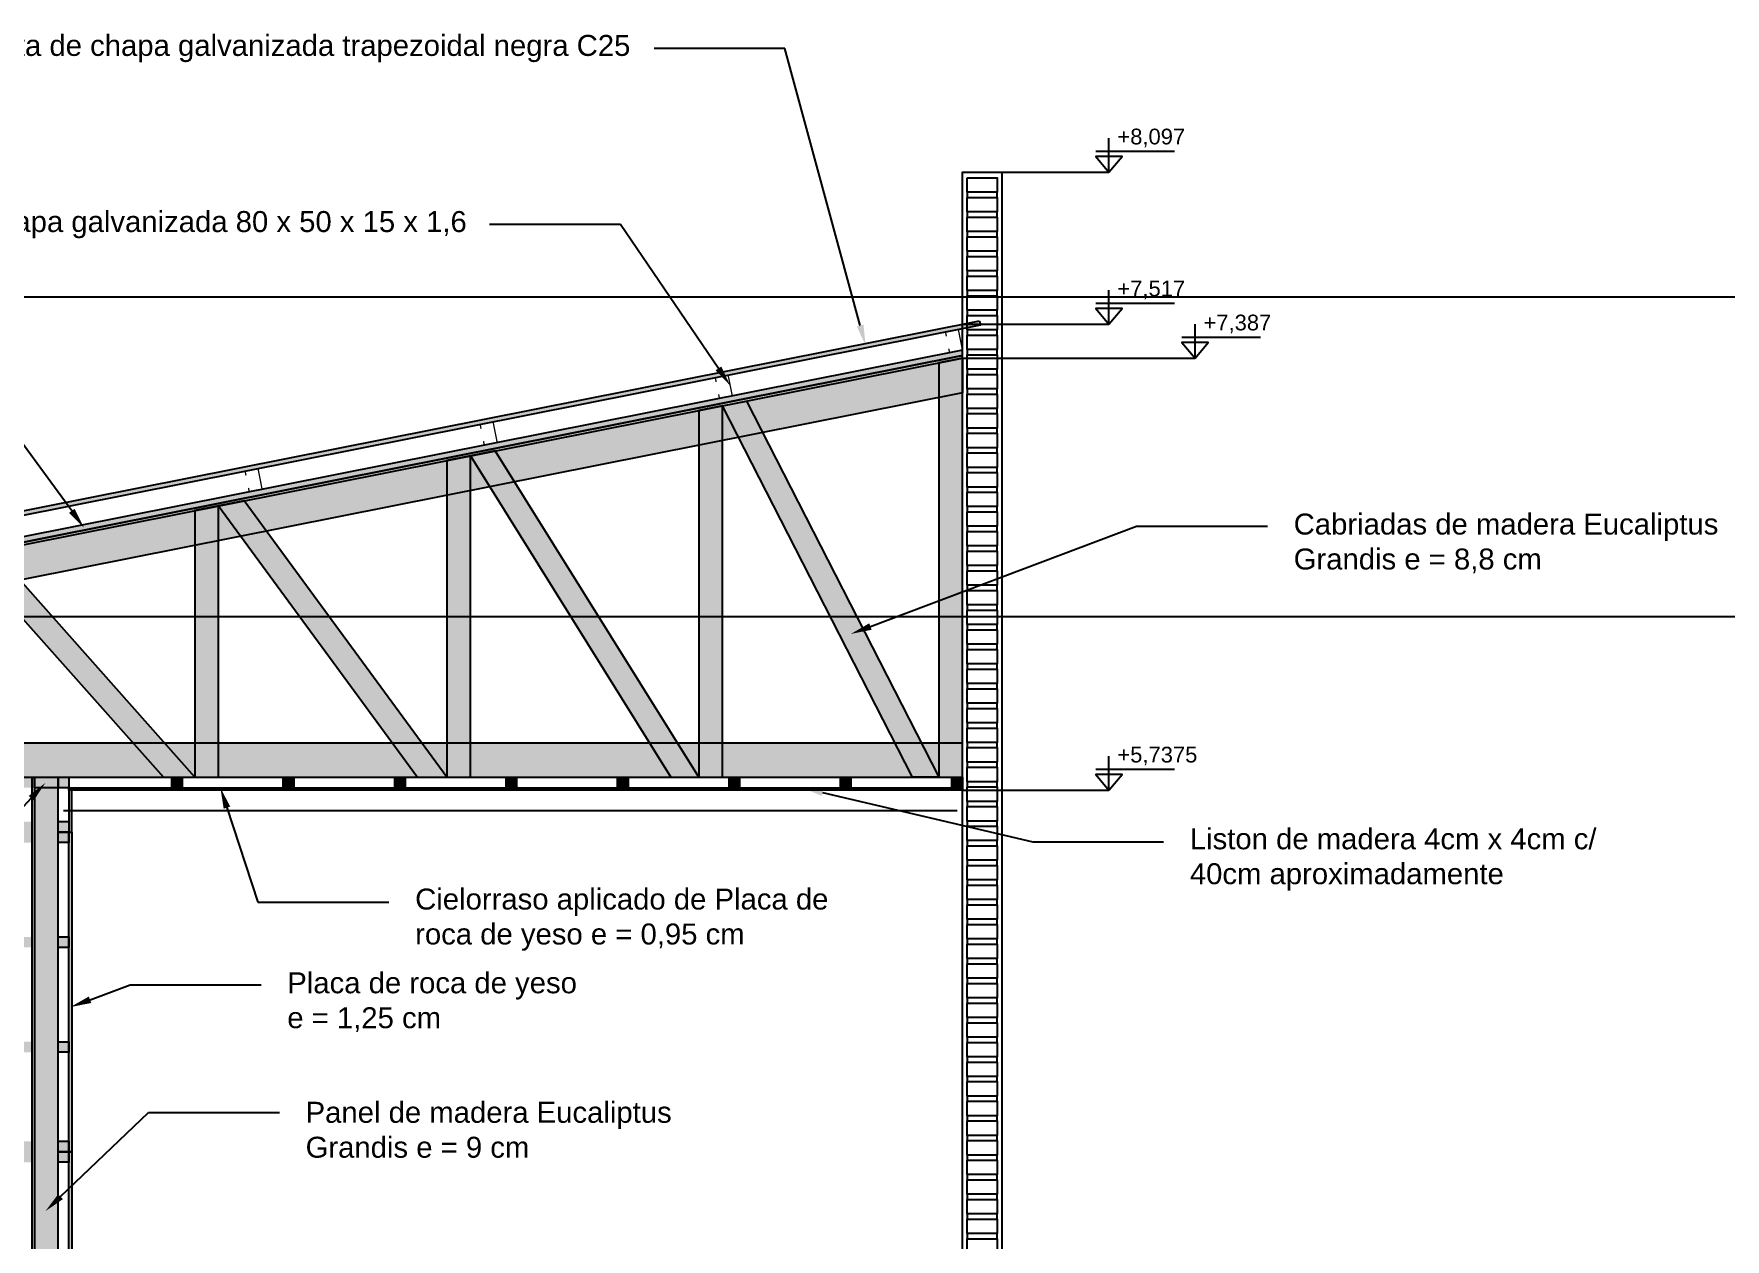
# Model space of a CAD drawing. Header units: millimetres. Extents: x 2924 to 3297, y 1496 to 1704.
# Drawn here: x 3176.04 to 3182.5, y 1563.58 to 1568.18 of the extents above; entities that cross this region are included whole.
import ezdxf
from ezdxf import colors
from ezdxf.entities.mleader import LeaderData, LeaderLine
from ezdxf.math import Vec2, Vec3

# ---------------------------------------------------------------- set-up
doc = ezdxf.new("R2010")
doc.units = ezdxf.units.MM
doc.layers.add('PT-MUROS', color=7, linetype='Continuous')
doc.styles.get("Standard").update_dxf_attribs({"font": 'arial.ttf'})

msp = doc.modelspace()

# ---------------------------------------------------------------- hatches: boundary and pattern name
at = {"layer": 'PT-MUROS'}
h = msp.add_hatch(color=5, dxfattribs=at)
h.dxf.hatch_style = 1
h.paths.add_polyline_path([(3179.6518, 1567.0889), (3179.6553, 1567.0713), (3172.2873, 1565.6075), (3172.2838, 1565.6251)])
at = {"layer": 'PT-MUROS', "true_color": 0x9898cc}
h = msp.add_hatch(color=253, dxfattribs=at)
h.dxf.hatch_style = 1
h.paths.add_polyline_path([(3179.5867, 1566.9557), (3179.5867, 1566.9761), (3172.401, 1565.5485), (3172.4048, 1565.5289)])
at = {"layer": 'PT-MUROS'}
h = msp.add_hatch(color=1, dxfattribs=at)
h.dxf.hatch_style = 1
h.paths.add_polyline_path([(3179.5867, 1566.946), (3179.5867, 1566.9557), (3172.4048, 1565.5289), (3172.4067, 1565.5195)])
at = {"layer": 'PT-MUROS', "true_color": 0xfecc66}
h = msp.add_hatch(color=31, dxfattribs=at)
h.dxf.hatch_style = 1
h.paths.add_polyline_path([(3179.5867, 1565.476), (3172.8547, 1565.476), (3172.8547, 1565.346), (3179.5867, 1565.346)])
h.paths.add_polyline_path([(3179.5867, 1566.946), (3179.5867, 1566.8135), (3172.432, 1565.3921), (3172.4067, 1565.5195)])
at = {"layer": 'PT-MUROS', "true_color": 0xcd6928}
h = msp.add_hatch(color=32, dxfattribs=at)
h.dxf.hatch_style = 1
h.paths.add_polyline_path([(3176.844, 1566.4011), (3176.7465, 1566.3817), (3177.5066, 1565.346), (3177.6182, 1565.346)])
h.paths.add_polyline_path([(3177.8026, 1566.5916), (3177.7082, 1566.5728), (3178.4739, 1565.346), (3178.58, 1565.346)])
h.paths.add_polyline_path([(3178.67, 1566.7639), (3178.7617, 1566.7821), (3179.4967, 1565.346), (3179.3956, 1565.346)])
h.paths.add_polyline_path([(3176.7465, 1566.3817), (3176.6565, 1566.3639), (3176.6565, 1565.346), (3176.7465, 1565.346)])
h.paths.add_polyline_path([(3177.7082, 1566.5728), (3177.6182, 1566.5549), (3177.6182, 1565.346), (3177.7082, 1565.346)])
h.paths.add_polyline_path([(3178.67, 1566.7639), (3178.58, 1566.746), (3178.58, 1565.346), (3178.67, 1565.346)])
h.paths.add_polyline_path([(3174.9339, 1566.0216), (3174.8231, 1565.9996), (3175.5593, 1565.346), (3175.6948, 1565.346)])
h.paths.add_polyline_path([(3175.8872, 1566.211), (3175.7848, 1566.1907), (3176.5361, 1565.346), (3176.6565, 1565.346)])
h.paths.add_polyline_path([(3174.8231, 1565.9996), (3174.7331, 1565.9817), (3174.7331, 1565.346), (3174.8231, 1565.346)])
h.paths.add_polyline_path([(3175.7848, 1566.1907), (3175.6948, 1566.1728), (3175.6948, 1565.346), (3175.7848, 1565.346)])
h.paths.add_polyline_path([(3173.9875, 1565.8336), (3173.8614, 1565.8086), (3174.5687, 1565.346), (3174.7331, 1565.346)])
h.paths.add_polyline_path([(3173.8614, 1565.8086), (3173.7714, 1565.7907), (3173.7714, 1565.346), (3173.8614, 1565.346)])
h.paths.add_polyline_path([(3173.0952, 1565.6563), (3172.9447, 1565.6264), (3173.5556, 1565.346), (3173.7714, 1565.346)])
h.paths.add_polyline_path([(3172.9447, 1565.6264), (3172.8547, 1565.6085), (3172.8547, 1565.346), (3172.9447, 1565.346)])
h.paths.add_polyline_path([(3179.5867, 1566.946), (3179.4967, 1566.9281), (3179.4967, 1565.346), (3179.5867, 1565.346)])
at = {"layer": 'PT-MUROS'}
h = msp.add_hatch(color=1, dxfattribs=at)
h.dxf.hatch_style = 1
h.paths.add_polyline_path([(3172.8944, 1559.649), (3172.8849, 1559.649), (3172.8849, 1565.346), (3172.8944, 1565.346)])
h.paths.add_polyline_path([(3176.0349, 1565.346), (3176.0444, 1565.346), (3176.0444, 1562.6365), (3176.0349, 1562.6365)])
h = msp.add_hatch(color=3, dxfattribs=at)
h.dxf.hatch_style = 1
h.paths.add_polyline_path([(3172.8944, 1562.2185), (3172.9844, 1562.2185), (3172.9844, 1562.1785), (3172.8944, 1562.1785)])
h.paths.add_polyline_path([(3172.8944, 1565.346), (3172.9844, 1565.346), (3172.9844, 1565.306), (3172.8944, 1565.306)])
h.paths.add_polyline_path([(3176.0444, 1565.346), (3176.1344, 1565.346), (3176.1344, 1565.306), (3176.0444, 1565.306)])
at = {"layer": 'PT-MUROS', "true_color": 0xf8991e}
h = msp.add_hatch(color=30, dxfattribs=at)
h.dxf.hatch_style = 1
h.paths.add_polyline_path([(3172.9844, 1562.1785), (3172.8944, 1562.1785), (3172.8944, 1559.669), (3172.9844, 1559.669)])
h.paths.add_polyline_path([(3172.9844, 1565.306), (3172.8944, 1565.306), (3172.8944, 1562.6765), (3172.9844, 1562.6765)])
h.paths.add_polyline_path([(3176.1344, 1565.306), (3176.0444, 1565.306), (3176.0444, 1562.6765), (3176.1344, 1562.6765)])
at = {"layer": 'PT-MUROS', "true_color": 0xf7f281}
h = msp.add_hatch(color=51, dxfattribs=at)
h.dxf.hatch_style = 1
h.paths.add_polyline_path([(3176.1344, 1562.7365), (3176.1744, 1562.7365), (3176.1744, 1562.6965), (3176.1344, 1562.6965)])
h.paths.add_polyline_path([(3176.1344, 1562.7965), (3176.1744, 1562.7965), (3176.1744, 1562.7565), (3176.1344, 1562.7565)])
h.paths.add_polyline_path([(3175.9949, 1562.7365), (3176.0349, 1562.7365), (3176.0349, 1562.6965), (3175.9949, 1562.6965)])
h.paths.add_polyline_path([(3175.9949, 1562.7965), (3176.0349, 1562.7965), (3176.0349, 1562.7565), (3175.9949, 1562.7565)])
h.paths.add_polyline_path([(3175.9949, 1563.1165), (3176.0349, 1563.1165), (3176.0349, 1563.0765), (3175.9949, 1563.0765)])
h.paths.add_polyline_path([(3176.1344, 1563.1165), (3176.1744, 1563.1165), (3176.1744, 1563.0765), (3176.1344, 1563.0765)])
h.paths.add_polyline_path([(3175.9949, 1563.9565), (3176.0349, 1563.9565), (3176.0349, 1563.9165), (3175.9949, 1563.9165)])
h.paths.add_polyline_path([(3175.9949, 1563.9165), (3176.0349, 1563.9165), (3176.0349, 1563.8765), (3175.9949, 1563.8765)])
h.paths.add_polyline_path([(3175.9949, 1563.5165), (3176.0349, 1563.5165), (3176.0349, 1563.4765), (3175.9949, 1563.4765)])
h.paths.add_polyline_path([(3176.1344, 1563.9565), (3176.1744, 1563.9565), (3176.1744, 1563.9165), (3176.1344, 1563.9165)])
h.paths.add_polyline_path([(3176.1344, 1563.9165), (3176.1744, 1563.9165), (3176.1744, 1563.8765), (3176.1344, 1563.8765)])
h.paths.add_polyline_path([(3176.1344, 1563.5165), (3176.1744, 1563.5165), (3176.1744, 1563.4765), (3176.1344, 1563.4765)])
h.paths.add_polyline_path([(3175.9949, 1564.7365), (3176.0349, 1564.7365), (3176.0349, 1564.6965), (3175.9949, 1564.6965)])
h.paths.add_polyline_path([(3175.9949, 1564.3365), (3176.0349, 1564.3365), (3176.0349, 1564.2965), (3175.9949, 1564.2965)])
h.paths.add_polyline_path([(3176.1344, 1564.7365), (3176.1744, 1564.7365), (3176.1744, 1564.6965), (3176.1344, 1564.6965)])
h.paths.add_polyline_path([(3176.1344, 1564.3365), (3176.1744, 1564.3365), (3176.1744, 1564.2965), (3176.1344, 1564.2965)])
h.paths.add_polyline_path([(3175.9949, 1565.1765), (3176.0349, 1565.1765), (3176.0349, 1565.1365), (3175.9949, 1565.1365)])
h.paths.add_polyline_path([(3175.9949, 1565.1365), (3176.0349, 1565.1365), (3176.0349, 1565.0965), (3175.9949, 1565.0965)])
h.paths.add_polyline_path([(3176.1344, 1565.1765), (3176.1744, 1565.1765), (3176.1744, 1565.1365), (3176.1344, 1565.1365)])
h.paths.add_polyline_path([(3176.1344, 1565.1365), (3176.1744, 1565.1365), (3176.1744, 1565.0965), (3176.1344, 1565.0965)])
h.paths.add_polyline_path([(3176.1344, 1565.346), (3176.1744, 1565.346), (3176.1744, 1565.306), (3176.1344, 1565.306)])
h.paths.add_polyline_path([(3175.9949, 1565.346), (3176.0349, 1565.346), (3176.0349, 1565.306), (3175.9949, 1565.306)])
h.paths.add_polyline_path([(3172.9844, 1565.1765), (3173.0244, 1565.1765), (3173.0244, 1565.1365), (3172.9844, 1565.1365)])
h.paths.add_polyline_path([(3172.9844, 1565.346), (3173.0244, 1565.346), (3173.0244, 1565.306), (3172.9844, 1565.306)])
h.paths.add_polyline_path([(3172.9844, 1565.1365), (3173.0244, 1565.1365), (3173.0244, 1565.0965), (3172.9844, 1565.0965)])
h.paths.add_polyline_path([(3172.9844, 1564.7365), (3173.0244, 1564.7365), (3173.0244, 1564.6965), (3172.9844, 1564.6965)])
h.paths.add_polyline_path([(3172.9844, 1564.3365), (3173.0244, 1564.3365), (3173.0244, 1564.2965), (3172.9844, 1564.2965)])
h.paths.add_polyline_path([(3172.9844, 1563.9565), (3173.0244, 1563.9565), (3173.0244, 1563.9165), (3172.9844, 1563.9165)])
h.paths.add_polyline_path([(3172.9844, 1563.9165), (3173.0244, 1563.9165), (3173.0244, 1563.8765), (3172.9844, 1563.8765)])
h.paths.add_polyline_path([(3172.9844, 1563.5165), (3173.0244, 1563.5165), (3173.0244, 1563.4765), (3172.9844, 1563.4765)])
h.paths.add_polyline_path([(3172.9844, 1563.1165), (3173.0244, 1563.1165), (3173.0244, 1563.0765), (3172.9844, 1563.0765)])
h.paths.add_polyline_path([(3172.9844, 1562.7365), (3173.0244, 1562.7365), (3173.0244, 1562.6965), (3172.9844, 1562.6965)])
h.paths.add_polyline_path([(3172.9844, 1562.7965), (3173.0244, 1562.7965), (3173.0244, 1562.7565), (3172.9844, 1562.7565)])
h.paths.add_polyline_path([(3172.9844, 1562.219), (3173.0244, 1562.219), (3173.0244, 1562.169), (3172.9844, 1562.169)])
h.paths.add_polyline_path([(3172.9844, 1562.139), (3173.0244, 1562.139), (3173.0244, 1562.099), (3172.9844, 1562.099)])
h.paths.add_polyline_path([(3172.9844, 1562.099), (3173.0244, 1562.099), (3173.0244, 1562.059), (3172.9844, 1562.059)])
h.paths.add_polyline_path([(3172.9844, 1561.299), (3173.0244, 1561.299), (3173.0244, 1561.259), (3172.9844, 1561.259)])
h.paths.add_polyline_path([(3172.9844, 1560.919), (3173.0244, 1560.919), (3173.0244, 1560.879), (3172.9844, 1560.879)])
h.paths.add_polyline_path([(3172.9844, 1560.879), (3173.0244, 1560.879), (3173.0244, 1560.839), (3172.9844, 1560.839)])
h.paths.add_polyline_path([(3172.9844, 1561.699), (3173.0244, 1561.699), (3173.0244, 1561.659), (3172.9844, 1561.659)])
h.paths.add_polyline_path([(3172.9844, 1560.479), (3173.0244, 1560.479), (3173.0244, 1560.439), (3172.9844, 1560.439)])
h.paths.add_polyline_path([(3172.9844, 1560.079), (3173.0244, 1560.079), (3173.0244, 1560.039), (3172.9844, 1560.039)])
h.paths.add_polyline_path([(3172.9844, 1559.699), (3173.0244, 1559.699), (3173.0244, 1559.659), (3172.9844, 1559.659)])
at = {"layer": 'PT-MUROS', "true_color": 0x58ba48}
h = msp.add_hatch(color=85, dxfattribs=at)
h.dxf.hatch_style = 1
h.paths.add_polyline_path([(3173.0244, 1563.9165), (3173.0369, 1563.9165), (3173.0369, 1562.6965), (3173.0244, 1562.6965)])
h.paths.add_polyline_path([(3173.0244, 1562.159), (3173.0369, 1562.159), (3173.0369, 1562.099), (3173.0244, 1562.099)])
h.paths.add_polyline_path([(3173.0244, 1562.099), (3173.0369, 1562.099), (3173.0369, 1560.879), (3173.0244, 1560.879)])
h.paths.add_polyline_path([(3173.0244, 1562.1685), (3179.5867, 1562.1685), (3179.5867, 1562.159), (3173.0244, 1562.159)])
h.paths.add_polyline_path([(3173.0244, 1560.879), (3173.0369, 1560.879), (3173.0369, 1559.659), (3173.0244, 1559.659)])
h.paths.add_polyline_path([(3176.1744, 1563.9165), (3176.1869, 1563.9165), (3176.1869, 1562.6965), (3176.1744, 1562.6965)])
h.paths.add_polyline_path([(3175.9824, 1563.9165), (3175.9949, 1563.9165), (3175.9949, 1562.6965), (3175.9824, 1562.6965)])
h.paths.add_polyline_path([(3176.1744, 1565.1365), (3176.1869, 1565.1365), (3176.1869, 1563.9165), (3176.1744, 1563.9165)])
h.paths.add_polyline_path([(3175.9824, 1565.1365), (3175.9949, 1565.1365), (3175.9949, 1563.9165), (3175.9824, 1563.9165)])
h.paths.add_polyline_path([(3176.1869, 1565.2965), (3176.1744, 1565.2965), (3176.1744, 1565.1365), (3176.1869, 1565.1365)])
h.paths.add_polyline_path([(3175.9949, 1565.2965), (3175.9824, 1565.2965), (3175.9824, 1565.1365), (3175.9949, 1565.1365)])
h.paths.add_polyline_path([(3173.0244, 1565.306), (3175.9949, 1565.306), (3175.9949, 1565.2965), (3173.0244, 1565.2965)])
h.paths.add_polyline_path([(3176.1744, 1565.306), (3179.5867, 1565.306), (3179.5867, 1565.2965), (3176.1744, 1565.2965)])
h.paths.add_polyline_path([(3173.0369, 1565.2965), (3173.0244, 1565.2965), (3173.0244, 1565.1365), (3173.0369, 1565.1365)])
h.paths.add_polyline_path([(3173.0244, 1565.1365), (3173.0369, 1565.1365), (3173.0369, 1563.9165), (3173.0244, 1563.9165)])
at = {"layer": 'PT-MUROS', "true_color": 0xf7f281}
h = msp.add_hatch(color=51, dxfattribs=at)
h.dxf.hatch_style = 1
h.paths.add_polyline_path([(3176.5679, 1565.346), (3176.6079, 1565.346), (3176.6079, 1565.306), (3176.5679, 1565.306)])
h = msp.add_hatch(color=51, dxfattribs=at)
h.dxf.hatch_style = 1
h.paths.add_polyline_path([(3176.9934, 1565.346), (3177.0334, 1565.346), (3177.0334, 1565.306), (3176.9934, 1565.306)])
h = msp.add_hatch(color=51, dxfattribs=at)
h.dxf.hatch_style = 1
h.paths.add_polyline_path([(3177.419, 1565.346), (3177.459, 1565.346), (3177.459, 1565.306), (3177.419, 1565.306)])
h = msp.add_hatch(color=51, dxfattribs=at)
h.dxf.hatch_style = 1
h.paths.add_polyline_path([(3177.8445, 1565.346), (3177.8845, 1565.346), (3177.8845, 1565.306), (3177.8445, 1565.306)])
h = msp.add_hatch(color=51, dxfattribs=at)
h.dxf.hatch_style = 1
h.paths.add_polyline_path([(3178.27, 1565.346), (3178.31, 1565.346), (3178.31, 1565.306), (3178.27, 1565.306)])
h = msp.add_hatch(color=51, dxfattribs=at)
h.dxf.hatch_style = 1
h.paths.add_polyline_path([(3178.6956, 1565.346), (3178.7356, 1565.346), (3178.7356, 1565.306), (3178.6956, 1565.306)])
h = msp.add_hatch(color=51, dxfattribs=at)
h.dxf.hatch_style = 1
h.paths.add_polyline_path([(3179.1211, 1565.346), (3179.1611, 1565.346), (3179.1611, 1565.306), (3179.1211, 1565.306)])
h = msp.add_hatch(color=51, dxfattribs=at)
h.dxf.hatch_style = 1
h.paths.add_polyline_path([(3179.5467, 1565.346), (3179.5867, 1565.346), (3179.5867, 1565.306), (3179.5467, 1565.306)])

# ---------------------------------------------------------------- linework, layer by layer
at = {"layer": 'PT-MUROS', "color": 1}
for p in [(3250.461, 1567.1788), (3250.461, 1565.9588)]:
    msp.add_ray(p, (-1, 0), dxfattribs=at)
at = {"layer": 'PT-MUROS'}
for points in [[(3180.146, 1567.656), (3180.146, 1567.786)], [(3180.096, 1567.736), (3180.396, 1567.736)], [(3180.146, 1567.656), (3180.196, 1567.716), (3180.096, 1567.716), (3180.146, 1567.656)], [(3179.7367, 1559.459), (3179.6042, 1559.459), (3179.6042, 1559.559), (3179.5867, 1559.559), (3179.5867, 1562.2185), (3179.6042, 1562.2185), (3179.6042, 1562.6965), (3179.5867, 1562.6965), (3179.5867, 1567.656), (3179.7367, 1567.656), (3179.7367, 1559.459)], [(3179.5867, 1567.656), (3180.146, 1567.656)], [(3180.146, 1567.076), (3180.146, 1567.206)], [(3180.096, 1567.156), (3180.396, 1567.156)], [(3180.146, 1567.076), (3180.196, 1567.136), (3180.096, 1567.136), (3180.146, 1567.076)], [(3179.6518, 1567.0889), (3179.6553, 1567.0713), (3172.2873, 1565.6075), (3172.2838, 1565.6251), (3179.6518, 1567.0889)], [(3179.5867, 1567.076), (3180.146, 1567.076)], [(3180.4747, 1566.946), (3180.4747, 1567.076)], [(3180.4247, 1567.026), (3180.7247, 1567.026)], [(3180.4747, 1566.946), (3180.5247, 1567.006), (3180.4247, 1567.006), (3180.4747, 1566.946)], [(3179.5867, 1566.9557), (3179.5867, 1566.9761), (3172.401, 1565.5485), (3172.4048, 1565.5289), (3179.5867, 1566.9557)], [(3179.5867, 1566.946), (3179.5867, 1566.9557), (3172.4048, 1565.5289), (3172.4067, 1565.5195), (3179.5867, 1566.946)], [(3179.5867, 1566.946), (3179.5867, 1566.8135), (3172.432, 1565.3921), (3172.4067, 1565.5195), (3179.5867, 1566.946)], [(3179.5867, 1566.946), (3180.4747, 1566.946)], [(3178.67, 1566.7639), (3178.7617, 1566.7821), (3179.4967, 1565.346), (3179.3956, 1565.346), (3178.67, 1566.7639)], [(3177.8026, 1566.5916), (3177.7082, 1566.5728), (3178.4739, 1565.346), (3178.58, 1565.346), (3177.8026, 1566.5916)], [(3176.844, 1566.4011), (3176.7465, 1566.3817), (3177.5066, 1565.346), (3177.6182, 1565.346), (3176.844, 1566.4011)], [(3175.8872, 1566.211), (3175.7848, 1566.1907), (3176.5361, 1565.346), (3176.6565, 1565.346), (3175.8872, 1566.211)], [(3180.096, 1565.3765), (3180.396, 1565.3765)], [(3180.146, 1565.2965), (3180.146, 1565.4265)], [(3180.146, 1565.2965), (3180.196, 1565.3565), (3180.096, 1565.3565), (3180.146, 1565.2965)], [(3179.5867, 1565.2965), (3180.146, 1565.2965)], [(3176.1544, 1565.2185), (3179.5667, 1565.2185)]]:
    msp.add_lwpolyline(points, dxfattribs=at)
for points in [[(3179.6042, 1567.634), (3179.7192, 1567.634), (3179.7192, 1567.579), (3179.6042, 1567.579)], [(3179.7192, 1567.579), (3179.6042, 1567.579), (3179.6042, 1567.559), (3179.7192, 1567.559)], [(3179.6042, 1567.559), (3179.7192, 1567.559), (3179.7192, 1567.504), (3179.6042, 1567.504)], [(3179.7192, 1567.504), (3179.6042, 1567.504), (3179.6042, 1567.484), (3179.7192, 1567.484)], [(3179.6042, 1567.484), (3179.7192, 1567.484), (3179.7192, 1567.429), (3179.6042, 1567.429)], [(3179.7192, 1567.429), (3179.6042, 1567.429), (3179.6042, 1567.409), (3179.7192, 1567.409)], [(3179.6042, 1567.409), (3179.7192, 1567.409), (3179.7192, 1567.354), (3179.6042, 1567.354)], [(3179.7192, 1567.354), (3179.6042, 1567.354), (3179.6042, 1567.334), (3179.7192, 1567.334)], [(3179.6042, 1567.334), (3179.7192, 1567.334), (3179.7192, 1567.279), (3179.6042, 1567.279)], [(3179.7192, 1567.279), (3179.6042, 1567.279), (3179.6042, 1567.259), (3179.7192, 1567.259)], [(3179.6042, 1567.259), (3179.7192, 1567.259), (3179.7192, 1567.204), (3179.6042, 1567.204)], [(3179.7192, 1567.204), (3179.6042, 1567.204), (3179.6042, 1567.184), (3179.7192, 1567.184)], [(3179.6042, 1567.184), (3179.7192, 1567.184), (3179.7192, 1567.129), (3179.6042, 1567.129)], [(3179.7192, 1567.129), (3179.6042, 1567.129), (3179.6042, 1567.109), (3179.7192, 1567.109)], [(3179.6042, 1567.109), (3179.7192, 1567.109), (3179.7192, 1567.054), (3179.6042, 1567.054)], [(3179.7192, 1567.054), (3179.6042, 1567.054), (3179.6042, 1567.034), (3179.7192, 1567.034)], [(3179.6042, 1567.034), (3179.7192, 1567.034), (3179.7192, 1566.979), (3179.6042, 1566.979)], [(3179.7192, 1566.979), (3179.6042, 1566.979), (3179.6042, 1566.959), (3179.7192, 1566.959)], [(3179.5867, 1566.946), (3179.4967, 1566.9281), (3179.4967, 1565.346), (3179.5867, 1565.346)], [(3179.6042, 1566.959), (3179.7192, 1566.959), (3179.7192, 1566.904), (3179.6042, 1566.904)], [(3179.7192, 1566.904), (3179.6042, 1566.904), (3179.6042, 1566.884), (3179.7192, 1566.884)], [(3179.6042, 1566.884), (3179.7192, 1566.884), (3179.7192, 1566.829), (3179.6042, 1566.829)], [(3179.7192, 1566.829), (3179.6042, 1566.829), (3179.6042, 1566.809), (3179.7192, 1566.809)], [(3179.6042, 1566.809), (3179.7192, 1566.809), (3179.7192, 1566.754), (3179.6042, 1566.754)], [(3178.67, 1566.7639), (3178.58, 1566.746), (3178.58, 1565.346), (3178.67, 1565.346)], [(3179.7192, 1566.754), (3179.6042, 1566.754), (3179.6042, 1566.734), (3179.7192, 1566.734)], [(3179.6042, 1566.734), (3179.7192, 1566.734), (3179.7192, 1566.679), (3179.6042, 1566.679)], [(3179.7192, 1566.679), (3179.6042, 1566.679), (3179.6042, 1566.659), (3179.7192, 1566.659)], [(3179.6042, 1566.659), (3179.7192, 1566.659), (3179.7192, 1566.604), (3179.6042, 1566.604)], [(3179.7192, 1566.604), (3179.6042, 1566.604), (3179.6042, 1566.584), (3179.7192, 1566.584)], [(3177.7082, 1566.5728), (3177.6182, 1566.5549), (3177.6182, 1565.346), (3177.7082, 1565.346)], [(3179.6042, 1566.584), (3179.7192, 1566.584), (3179.7192, 1566.529), (3179.6042, 1566.529)], [(3179.7192, 1566.529), (3179.6042, 1566.529), (3179.6042, 1566.509), (3179.7192, 1566.509)], [(3179.6042, 1566.509), (3179.7192, 1566.509), (3179.7192, 1566.454), (3179.6042, 1566.454)], [(3179.7192, 1566.454), (3179.6042, 1566.454), (3179.6042, 1566.434), (3179.7192, 1566.434)], [(3179.6042, 1566.434), (3179.7192, 1566.434), (3179.7192, 1566.379), (3179.6042, 1566.379)], [(3176.7465, 1566.3817), (3176.6565, 1566.3639), (3176.6565, 1565.346), (3176.7465, 1565.346)], [(3179.7192, 1566.379), (3179.6042, 1566.379), (3179.6042, 1566.359), (3179.7192, 1566.359)], [(3179.6042, 1566.359), (3179.7192, 1566.359), (3179.7192, 1566.304), (3179.6042, 1566.304)], [(3179.7192, 1566.304), (3179.6042, 1566.304), (3179.6042, 1566.284), (3179.7192, 1566.284)], [(3179.6042, 1566.284), (3179.7192, 1566.284), (3179.7192, 1566.229), (3179.6042, 1566.229)], [(3179.7192, 1566.229), (3179.6042, 1566.229), (3179.6042, 1566.209), (3179.7192, 1566.209)], [(3179.6042, 1566.209), (3179.7192, 1566.209), (3179.7192, 1566.154), (3179.6042, 1566.154)], [(3179.7192, 1566.154), (3179.6042, 1566.154), (3179.6042, 1566.134), (3179.7192, 1566.134)], [(3179.6042, 1566.134), (3179.7192, 1566.134), (3179.7192, 1566.079), (3179.6042, 1566.079)], [(3179.7192, 1566.079), (3179.6042, 1566.079), (3179.6042, 1566.059), (3179.7192, 1566.059)], [(3179.6042, 1566.059), (3179.7192, 1566.059), (3179.7192, 1566.004), (3179.6042, 1566.004)], [(3179.7192, 1566.004), (3179.6042, 1566.004), (3179.6042, 1565.984), (3179.7192, 1565.984)], [(3179.6042, 1565.984), (3179.7192, 1565.984), (3179.7192, 1565.929), (3179.6042, 1565.929)], [(3179.7192, 1565.929), (3179.6042, 1565.929), (3179.6042, 1565.909), (3179.7192, 1565.909)], [(3179.6042, 1565.909), (3179.7192, 1565.909), (3179.7192, 1565.854), (3179.6042, 1565.854)], [(3179.7192, 1565.854), (3179.6042, 1565.854), (3179.6042, 1565.834), (3179.7192, 1565.834)], [(3179.6042, 1565.834), (3179.7192, 1565.834), (3179.7192, 1565.779), (3179.6042, 1565.779)], [(3179.7192, 1565.779), (3179.6042, 1565.779), (3179.6042, 1565.759), (3179.7192, 1565.759)], [(3179.6042, 1565.759), (3179.7192, 1565.759), (3179.7192, 1565.704), (3179.6042, 1565.704)], [(3179.7192, 1565.704), (3179.6042, 1565.704), (3179.6042, 1565.684), (3179.7192, 1565.684)], [(3179.6042, 1565.684), (3179.7192, 1565.684), (3179.7192, 1565.629), (3179.6042, 1565.629)], [(3179.7192, 1565.629), (3179.6042, 1565.629), (3179.6042, 1565.609), (3179.7192, 1565.609)], [(3179.6042, 1565.609), (3179.7192, 1565.609), (3179.7192, 1565.554), (3179.6042, 1565.554)], [(3179.7192, 1565.554), (3179.6042, 1565.554), (3179.6042, 1565.534), (3179.7192, 1565.534)], [(3179.6042, 1565.534), (3179.7192, 1565.534), (3179.7192, 1565.479), (3179.6042, 1565.479)], [(3179.5867, 1565.476), (3172.8547, 1565.476), (3172.8547, 1565.346), (3179.5867, 1565.346)], [(3179.7192, 1565.479), (3179.6042, 1565.479), (3179.6042, 1565.459), (3179.7192, 1565.459)], [(3179.6042, 1565.459), (3179.7192, 1565.459), (3179.7192, 1565.404), (3179.6042, 1565.404)], [(3179.7192, 1565.404), (3179.6042, 1565.404), (3179.6042, 1565.384), (3179.7192, 1565.384)], [(3179.6042, 1565.384), (3179.7192, 1565.384), (3179.7192, 1565.329), (3179.6042, 1565.329)], [(3176.0349, 1565.346), (3176.0444, 1565.346), (3176.0444, 1562.6365), (3176.0349, 1562.6365)], [(3176.0444, 1565.346), (3176.1344, 1565.346), (3176.1344, 1565.306), (3176.0444, 1565.306)], [(3176.1344, 1565.306), (3176.0444, 1565.306), (3176.0444, 1562.6765), (3176.1344, 1562.6765)], [(3176.1344, 1565.346), (3176.1744, 1565.346), (3176.1744, 1565.306), (3176.1344, 1565.306)], [(3176.1744, 1565.306), (3179.5867, 1565.306), (3179.5867, 1565.2965), (3176.1744, 1565.2965)], [(3176.5679, 1565.346), (3176.6079, 1565.346), (3176.6079, 1565.306), (3176.5679, 1565.306)], [(3176.9934, 1565.346), (3177.0334, 1565.346), (3177.0334, 1565.306), (3176.9934, 1565.306)], [(3177.419, 1565.346), (3177.459, 1565.346), (3177.459, 1565.306), (3177.419, 1565.306)], [(3177.8445, 1565.346), (3177.8845, 1565.346), (3177.8845, 1565.306), (3177.8445, 1565.306)], [(3178.27, 1565.346), (3178.31, 1565.346), (3178.31, 1565.306), (3178.27, 1565.306)], [(3178.6956, 1565.346), (3178.7356, 1565.346), (3178.7356, 1565.306), (3178.6956, 1565.306)], [(3179.1211, 1565.346), (3179.1611, 1565.346), (3179.1611, 1565.306), (3179.1211, 1565.306)], [(3179.5467, 1565.346), (3179.5867, 1565.346), (3179.5867, 1565.306), (3179.5467, 1565.306)], [(3179.5467, 1565.346), (3179.5867, 1565.346), (3179.5867, 1565.306), (3179.5467, 1565.306)], [(3179.7192, 1565.329), (3179.6042, 1565.329), (3179.6042, 1565.309), (3179.7192, 1565.309)], [(3179.6042, 1565.309), (3179.7192, 1565.309), (3179.7192, 1565.254), (3179.6042, 1565.254)], [(3176.1869, 1565.2965), (3176.1744, 1565.2965), (3176.1744, 1565.1365), (3176.1869, 1565.1365)], [(3179.7192, 1565.254), (3179.6042, 1565.254), (3179.6042, 1565.234), (3179.7192, 1565.234)], [(3179.6042, 1565.234), (3179.7192, 1565.234), (3179.7192, 1565.179), (3179.6042, 1565.179)], [(3176.1344, 1565.1765), (3176.1744, 1565.1765), (3176.1744, 1565.1365), (3176.1344, 1565.1365)], [(3179.7192, 1565.179), (3179.6042, 1565.179), (3179.6042, 1565.159), (3179.7192, 1565.159)], [(3176.1344, 1565.1365), (3176.1744, 1565.1365), (3176.1744, 1565.0965), (3176.1344, 1565.0965)], [(3176.1744, 1565.1365), (3176.1869, 1565.1365), (3176.1869, 1563.9165), (3176.1744, 1563.9165)], [(3179.6042, 1565.159), (3179.7192, 1565.159), (3179.7192, 1565.104), (3179.6042, 1565.104)], [(3179.7192, 1565.104), (3179.6042, 1565.104), (3179.6042, 1565.084), (3179.7192, 1565.084)], [(3179.6042, 1565.084), (3179.7192, 1565.084), (3179.7192, 1565.029), (3179.6042, 1565.029)], [(3179.7192, 1565.029), (3179.6042, 1565.029), (3179.6042, 1565.009), (3179.7192, 1565.009)], [(3179.6042, 1565.009), (3179.7192, 1565.009), (3179.7192, 1564.954), (3179.6042, 1564.954)], [(3179.7192, 1564.954), (3179.6042, 1564.954), (3179.6042, 1564.934), (3179.7192, 1564.934)], [(3179.6042, 1564.934), (3179.7192, 1564.934), (3179.7192, 1564.879), (3179.6042, 1564.879)], [(3179.7192, 1564.879), (3179.6042, 1564.879), (3179.6042, 1564.859), (3179.7192, 1564.859)], [(3179.6042, 1564.859), (3179.7192, 1564.859), (3179.7192, 1564.804), (3179.6042, 1564.804)], [(3179.7192, 1564.804), (3179.6042, 1564.804), (3179.6042, 1564.784), (3179.7192, 1564.784)], [(3179.6042, 1564.784), (3179.7192, 1564.784), (3179.7192, 1564.729), (3179.6042, 1564.729)], [(3176.1344, 1564.7365), (3176.1744, 1564.7365), (3176.1744, 1564.6965), (3176.1344, 1564.6965)], [(3179.7192, 1564.729), (3179.6042, 1564.729), (3179.6042, 1564.709), (3179.7192, 1564.709)], [(3179.6042, 1564.709), (3179.7192, 1564.709), (3179.7192, 1564.654), (3179.6042, 1564.654)], [(3179.7192, 1564.654), (3179.6042, 1564.654), (3179.6042, 1564.634), (3179.7192, 1564.634)], [(3179.6042, 1564.634), (3179.7192, 1564.634), (3179.7192, 1564.579), (3179.6042, 1564.579)], [(3179.7192, 1564.579), (3179.6042, 1564.579), (3179.6042, 1564.559), (3179.7192, 1564.559)], [(3179.6042, 1564.559), (3179.7192, 1564.559), (3179.7192, 1564.504), (3179.6042, 1564.504)], [(3179.7192, 1564.504), (3179.6042, 1564.504), (3179.6042, 1564.484), (3179.7192, 1564.484)], [(3179.6042, 1564.484), (3179.7192, 1564.484), (3179.7192, 1564.429), (3179.6042, 1564.429)], [(3179.7192, 1564.429), (3179.6042, 1564.429), (3179.6042, 1564.409), (3179.7192, 1564.409)], [(3179.6042, 1564.409), (3179.7192, 1564.409), (3179.7192, 1564.354), (3179.6042, 1564.354)], [(3176.1344, 1564.3365), (3176.1744, 1564.3365), (3176.1744, 1564.2965), (3176.1344, 1564.2965)], [(3179.7192, 1564.354), (3179.6042, 1564.354), (3179.6042, 1564.334), (3179.7192, 1564.334)], [(3179.6042, 1564.334), (3179.7192, 1564.334), (3179.7192, 1564.279), (3179.6042, 1564.279)], [(3179.7192, 1564.279), (3179.6042, 1564.279), (3179.6042, 1564.259), (3179.7192, 1564.259)], [(3179.6042, 1564.259), (3179.7192, 1564.259), (3179.7192, 1564.204), (3179.6042, 1564.204)], [(3179.7192, 1564.204), (3179.6042, 1564.204), (3179.6042, 1564.184), (3179.7192, 1564.184)], [(3179.6042, 1564.184), (3179.7192, 1564.184), (3179.7192, 1564.129), (3179.6042, 1564.129)], [(3179.7192, 1564.129), (3179.6042, 1564.129), (3179.6042, 1564.109), (3179.7192, 1564.109)], [(3179.6042, 1564.109), (3179.7192, 1564.109), (3179.7192, 1564.054), (3179.6042, 1564.054)], [(3179.7192, 1564.054), (3179.6042, 1564.054), (3179.6042, 1564.034), (3179.7192, 1564.034)], [(3179.6042, 1564.034), (3179.7192, 1564.034), (3179.7192, 1563.979), (3179.6042, 1563.979)], [(3176.1344, 1563.9565), (3176.1744, 1563.9565), (3176.1744, 1563.9165), (3176.1344, 1563.9165)], [(3179.7192, 1563.979), (3179.6042, 1563.979), (3179.6042, 1563.959), (3179.7192, 1563.959)], [(3179.6042, 1563.959), (3179.7192, 1563.959), (3179.7192, 1563.904), (3179.6042, 1563.904)], [(3176.1344, 1563.9165), (3176.1744, 1563.9165), (3176.1744, 1563.8765), (3176.1344, 1563.8765)], [(3176.1744, 1563.9165), (3176.1869, 1563.9165), (3176.1869, 1562.6965), (3176.1744, 1562.6965)], [(3179.7192, 1563.904), (3179.6042, 1563.904), (3179.6042, 1563.884), (3179.7192, 1563.884)], [(3179.6042, 1563.884), (3179.7192, 1563.884), (3179.7192, 1563.829), (3179.6042, 1563.829)], [(3179.7192, 1563.829), (3179.6042, 1563.829), (3179.6042, 1563.809), (3179.7192, 1563.809)], [(3179.6042, 1563.809), (3179.7192, 1563.809), (3179.7192, 1563.754), (3179.6042, 1563.754)], [(3179.7192, 1563.754), (3179.6042, 1563.754), (3179.6042, 1563.734), (3179.7192, 1563.734)], [(3179.6042, 1563.734), (3179.7192, 1563.734), (3179.7192, 1563.679), (3179.6042, 1563.679)], [(3179.7192, 1563.679), (3179.6042, 1563.679), (3179.6042, 1563.659), (3179.7192, 1563.659)], [(3179.6042, 1563.659), (3179.7192, 1563.659), (3179.7192, 1563.604), (3179.6042, 1563.604)], [(3179.7192, 1563.604), (3179.6042, 1563.604), (3179.6042, 1563.584), (3179.7192, 1563.584)], [(3179.6042, 1563.584), (3179.7192, 1563.584), (3179.7192, 1563.529), (3179.6042, 1563.529)]]:
    msp.add_lwpolyline(points, close=True, dxfattribs=at)
at = {"layer": 'PT-MUROS', "color": 18, "true_color": 0x000000, "const_width": 0.005}
for points in [[(3179.5252, 1567.0291), (3179.522, 1567.0448), (3179.5711, 1567.0545), (3179.5867, 1566.9761), (3179.5376, 1566.9663), (3179.5345, 1566.982)], [(3178.6464, 1566.8545), (3178.6433, 1566.8702), (3178.6924, 1566.88), (3178.7079, 1566.8015), (3178.6589, 1566.7918), (3178.6558, 1566.8075)], [(3177.7489, 1566.6762), (3177.7458, 1566.6919), (3177.7949, 1566.7017), (3177.8105, 1566.6232), (3177.7614, 1566.6135), (3177.7583, 1566.6291)], [(3176.8514, 1566.4979), (3176.8483, 1566.5136), (3176.8974, 1566.5234), (3176.913, 1566.4449), (3176.8639, 1566.4351), (3176.8608, 1566.4508)]]:
    msp.add_lwpolyline(points, dxfattribs=at)

# ---------------------------------------------------------------- texts
at = {"layer": 'PT-MUROS', "char_height": 0.06, "attachment_point": 1}
for s, width, insert in [('+8,097', 0.259745, (3180.1782, 1567.8219)), ('+7,517', 0.228299, (3180.1782, 1567.2418)), ('+7,387', 0.228299, (3180.507, 1567.1119)), ('+5,7375', 0.228299, (3180.1782, 1565.4624))]:
    msp.add_mtext_dynamic_manual_height_columns(s, width=width, gutter_width=12.5, heights=[0], dxfattribs=dict(at, insert=insert))

# ---------------------------------------------------------------- leaders
at = {"layer": 'PT-MUROS'}
ml = msp.add_multileader_mtext('Standard', dxfattribs=at)
ml.set_content('Cubierta de chapa galvanizada trapezoidal negra C25', color=256)
ml.set_leader_properties()
ml.build(insert=Vec2(0, 0))
ml.multileader.update_dxf_attribs({"dogleg_length": 0.5, "arrow_head_size": 0.08})
ctx = ml.context
ctx.base_point, ctx.char_height, ctx.arrow_head_size, ctx.landing_gap_size, ctx.plane_origin = Vec3(3175.5475, 1568.1279), 0.08, 0.08, 0.1, Vec3(3179.217, 1566.9935)
notes = []
notes.append((ctx, [(1, (1, 1, 0), (3178.9091, 1568.1279), (-1, 0), 0.5, [(0, [(3179.217, 1566.9935)], 0, [])])]))
ctx.mtext.insert, ctx.mtext.width, ctx.mtext.flow_direction = Vec3(3175.6475, 1568.1797), 5.190025, 5
ml = msp.add_multileader_mtext('Standard', dxfattribs=at)
ml.set_content('Perfil C chapa galvanizada 80 x 50 x 15 x 1,6 ', color=256)
ml.set_leader_properties()
ml.build(insert=Vec2(0, 0))
ml.multileader.update_dxf_attribs({"dogleg_length": 0.5, "arrow_head_size": 0.08})
ctx = ml.context
ctx.base_point, ctx.char_height, ctx.arrow_head_size, ctx.landing_gap_size, ctx.plane_origin = Vec3(3175.3517, 1567.4555), 0.08, 0.08, 0.1, Vec3(3174.2127, 1565.9492)
notes.append((ctx, [(1, (1, 1, 0), (3178.2808, 1567.4555), (-1, 0), 0.5, [(0, [(3178.7002, 1566.8407)], 0, [])])]))
ctx.mtext.insert, ctx.mtext.width, ctx.mtext.flow_direction = Vec3(3175.4517, 1567.5073), 5.76829, 5
ml = msp.add_multileader_mtext('Standard', dxfattribs=at)
ml.set_content('Liston de madera 2 cm x 4 cm /coloca 1 unidad en cada cabriada ', color=256)
ml.set_leader_properties()
ml.build(insert=Vec2(0, 0))
ml.multileader.update_dxf_attribs({"dogleg_length": 0.5, "arrow_head_size": 0.08})
ctx = ml.context
ctx.base_point, ctx.char_height, ctx.arrow_head_size, ctx.landing_gap_size, ctx.plane_origin = Vec3(3173.1997, 1567.1653), 0.08, 0.08, 0.1, Vec3(3172.7655, 1565.6088)
notes.append((ctx, [(1, (1, 1, 0), (3175.5975, 1567.1653), (-1, 0), 0.5, [(0, [(3176.2335, 1566.2983)], 0, [])])]))
ctx.mtext.insert, ctx.mtext.width, ctx.mtext.flow_direction = Vec3(3173.2997, 1567.206), 1.726156, 5
ml = msp.add_multileader_mtext('Standard', dxfattribs=at)
ml.set_content('Cabriadas de madera Eucaliptus Grandis e = 8,8 cm', color=256)
ml.set_leader_properties()
ml.build(insert=Vec2(0, 0))
ml.multileader.update_dxf_attribs({"dogleg_length": 0.5, "arrow_head_size": 0.08})
ctx = ml.context
ctx.base_point, ctx.char_height, ctx.arrow_head_size, ctx.landing_gap_size, ctx.plane_origin = Vec3(3180.7513, 1566.3046), 0.08, 0.08, 0.1, Vec3(3179.1604, 1565.8931)
notes.append((ctx, [(0, (1, 1, 0), (3180.2513, 1566.3046), (1, 0), 0.5, [(0, [(3179.1604, 1565.8931)], 0, [])])]))
ctx.mtext.insert, ctx.mtext.width, ctx.mtext.flow_direction = Vec3(3180.8513, 1566.3525), 1.647251, 5
ml = msp.add_multileader_mtext('Standard', dxfattribs=at)
ml.set_content('Solera de dintel de Eucaliptus Grandis 4 cm x 9 cm', color=256)
ml.set_leader_properties()
ml.build(insert=Vec2(0, 0))
ml.multileader.update_dxf_attribs({"dogleg_length": 0.5, "arrow_head_size": 0.08})
ctx = ml.context
ctx.base_point, ctx.char_height, ctx.arrow_head_size, ctx.landing_gap_size, ctx.plane_origin = Vec3(3173.6568, 1565.0439), 0.08, 0.08, 0.1, Vec3(3176.0161, 1565.3246)
notes.append((ctx, [(1, (1, 1, 0), (3175.8262, 1565.0439), (-1, 0), 0.5, [(0, [(3176.0855, 1565.3246)], 0, [])])]))
ctx.mtext.insert, ctx.mtext.width, ctx.mtext.flow_direction = Vec3(3173.7568, 1565.0845), 1.698752, 5
ml = msp.add_multileader_mtext('Standard', dxfattribs=at)
ml.set_content('Cielorraso aplicado de Placa de roca de yeso e = 0,95 cm', color=256)
ml.set_leader_properties()
ml.build(insert=Vec2(0, 0))
ml.multileader.update_dxf_attribs({"dogleg_length": 0.5, "arrow_head_size": 0.08})
ctx = ml.context
ctx.base_point, ctx.char_height, ctx.arrow_head_size, ctx.landing_gap_size, ctx.plane_origin = Vec3(3177.3972, 1564.8693), 0.08, 0.08, 0.1, Vec3(3176.7537, 1565.306)
notes.append((ctx, [(0, (1, 1, 0), (3176.8972, 1564.8693), (1, 0), 0.5, [(0, [(3176.7537, 1565.306)], 0, [])])]))
ctx.mtext.insert, ctx.mtext.width, ctx.mtext.flow_direction = Vec3(3177.4972, 1564.921), 1.604584, 5
ml = msp.add_multileader_mtext('Standard', dxfattribs=at)
ml.set_content('Liston de madera 4cm x 4cm c/ 40cm aproximadamente', color=256)
ml.set_leader_properties()
ml.build(insert=Vec2(0, 0))
ml.multileader.update_dxf_attribs({"dogleg_length": 0.5, "arrow_head_size": 0.08})
ctx = ml.context
ctx.base_point, ctx.char_height, ctx.arrow_head_size, ctx.landing_gap_size, ctx.plane_origin = Vec3(3180.3548, 1565.1), 0.08, 0.08, 0.1, Vec3(3178.9746, 1565.306)
notes.append((ctx, [(0, (1, 1, 0), (3179.8548, 1565.1), (1, 0), 0.5, [(0, [(3178.9746, 1565.306)], 0, [])])]))
ctx.mtext.insert, ctx.mtext.width, ctx.mtext.flow_direction = Vec3(3180.4548, 1565.1511), 1.604584, 5
ml = msp.add_multileader_mtext('Standard', dxfattribs=at)
ml.set_content('Placa de roca de yeso e = 1,25 cm', color=256)
ml.set_leader_properties()
ml.build(insert=Vec2(0, 0))
ml.multileader.update_dxf_attribs({"dogleg_length": 0.5, "arrow_head_size": 0.08})
ctx = ml.context
ctx.base_point, ctx.char_height, ctx.arrow_head_size, ctx.landing_gap_size, ctx.plane_origin = Vec3(3176.909, 1564.5535), 0.08, 0.08, 0.1, Vec3(3176.181, 1564.4688)
notes.append((ctx, [(0, (1, 1, 0), (3176.409, 1564.5535), (1, 0), 0.5, [(0, [(3176.181, 1564.4688)], 0, [])])]))
ctx.mtext.insert, ctx.mtext.width, ctx.mtext.flow_direction = Vec3(3177.009, 1564.6014), 1.142304, 5
ml = msp.add_multileader_mtext('Standard', dxfattribs=at)
ml.set_content('Panel de madera Eucaliptus Grandis e = 9 cm', color=256)
ml.set_leader_properties()
ml.build(insert=Vec2(0, 0))
ml.multileader.update_dxf_attribs({"dogleg_length": 0.5, "arrow_head_size": 0.08})
ctx = ml.context
ctx.base_point, ctx.char_height, ctx.arrow_head_size, ctx.landing_gap_size, ctx.plane_origin = Vec3(3176.979, 1564.0664), 0.08, 0.08, 0.1, Vec3(3176.0857, 1563.6897)
notes.append((ctx, [(0, (1, 1, 0), (3176.479, 1564.0664), (1, 0), 0.5, [(0, [(3176.0857, 1563.6897)], 0, [])])]))
ctx.mtext.insert, ctx.mtext.width, ctx.mtext.flow_direction = Vec3(3177.079, 1564.107), 1.41453, 5
for ctx, leaders in notes:
    for number, flags, end, landing, length, lines in leaders:
        leader = LeaderData()
        leader.index, (leader.has_last_leader_line, leader.has_dogleg_vector, leader.attachment_direction) = number, flags
        leader.last_leader_point, leader.dogleg_vector, leader.dogleg_length = Vec3(end), Vec3(landing), length
        for number, points, colour, breaks in lines:
            line = LeaderLine()
            line.index, line.vertices, line.color, line.breaks = number, Vec3.list(points), colors.encode_raw_color(colour), breaks
            leader.lines.append(line)
        ctx.leaders.append(leader)

doc.saveas('drawing.dxf')
